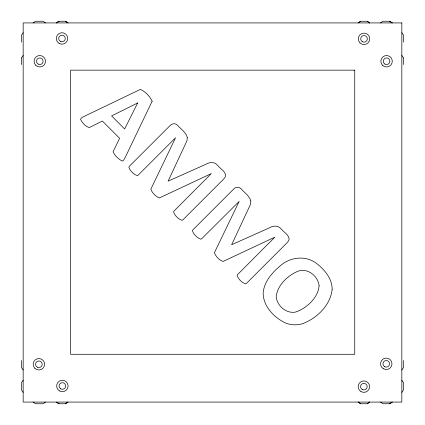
<?xml version="1.0" encoding="UTF-8"?>
<svg xmlns="http://www.w3.org/2000/svg" width="425" height="425" viewBox="0 0 425 425"><rect width="100%" height="100%" fill="white"/><g stroke="black" fill="none" stroke-linecap="round" stroke-linejoin="round"><path stroke-width="0.64" d="M23.163 32.72L21.489 35.153L21.489 42.144M21.489 57.938L23.163 55.5M23.163 380.242L21.489 382.67L21.489 389.938L23.163 392.365M401.837 369.994L403.511 367.567L403.511 360.517M401.837 392.365L403.511 389.938L403.511 382.67L401.837 380.242M33.161 22.923L35.594 21.25L43.106 21.25L45.539 22.923M56.254 22.923L58.687 21.25L65.678 21.25L68.112 22.923M56.647 22.923L59.08 21.25M358.137 22.923L360.57 21.25L367.338 21.25L369.766 22.923M358.79 22.589L360.735 21.25M380.54 22.923L382.967 21.25L389.874 21.25L392.307 22.923M45.539 402.077L43.106 403.75L35.594 403.75L33.161 402.077M65.285 403.75L67.718 402.077M68.112 402.077L65.678 403.75L58.687 403.75L56.254 402.077M367.168 403.75L369.601 402.077M369.766 402.077L367.338 403.75L360.57 403.75L358.137 402.077M389.571 403.75L391.999 402.077M392.307 402.077L389.874 403.75L382.967 403.75L380.54 402.077M389.571 21.25L391.999 22.923M367.168 21.25L369.601 22.923M65.285 21.25L67.23 22.589M358.307 402.077L360.735 403.75M57.619 402.746L59.08 403.75M401.837 32.72L403.511 35.153L403.511 42.144M401.837 55.5L403.511 57.938M23.163 369.994L21.489 367.567L21.489 360.517M403.511 57.933L403.511 64.536M21.489 57.933L21.489 64.536M187.255 137.296L187.037 140.351L185.528 143.847L168.098 181.162L205.838 164.3C209.498 161.983 214.551 161.633 217.52 165.256C220.023 168.64 224.984 170.792 225.617 175.307L225.117 177.151L223.768 178.962L182.83 219.9L181.996 220.341C178.282 219.114 174.787 215.634 173.565 211.91L173.99 211.055L211.305 173.602L159.417 197.938C155.63 196.509 152.224 192.992 150.843 189.189L175.52 137.812L138.13 175.196L137.296 175.642C133.572 174.399 130.077 170.924 128.849 167.19L129.29 166.356L170.228 125.423C172.114 123.298 175.504 123.064 177.469 125.21C180.837 129.088 185.799 132.106 187.255 137.296M250.803 200.85L250.591 203.904L249.082 207.4L231.652 244.715L269.392 227.853C273.052 225.537 278.099 225.186 281.074 228.809C283.576 232.193 288.538 234.345 289.17 238.855L288.671 240.704L287.321 242.516L246.383 283.448L245.549 283.895C241.83 282.668 238.34 279.188 237.118 275.464L237.543 274.608L274.858 237.155L222.971 261.492C219.183 260.063 215.778 256.546 214.397 252.742L239.142 201.434L201.684 238.749L200.85 239.195C197.126 237.952 193.63 234.478 192.403 230.743L192.844 229.909L233.782 188.976C235.668 186.851 239.057 186.617 241.023 188.758C244.391 192.642 249.353 195.659 250.803 200.85M319.095 285.632C318.352 297.654 306.526 308.348 295.699 312.03C286.503 314.006 277.291 306.016 276.197 297.064C276.951 285.228 288.942 274.141 299.678 270.635C308.863 268.706 318.112 276.622 319.095 285.632M332.148 289.542C330.289 305.437 316.869 318.368 302.372 323.77A25.697 25.697 0 0 1 284.697 322.649C273.588 316.981 263.234 306.181 263.144 293.038C264.09 281.323 272.643 272.085 281.292 264.95C291.136 256.881 305.942 255.414 316.349 263.288C324.583 269.588 332.265 278.609 332.148 289.542M152.139 101.224L125.067 157.728L123.574 160.289L122.172 161.123C118.527 158.971 114.697 155.72 113.103 151.73L119.632 138.311L102.377 121.056L89.277 127.585C85.436 126.538 82.28 122.788 80.527 119.335L81.43 117.932L83.953 116.477L140.351 89.404C145.297 91.513 149.977 96.31 152.139 101.224M137.668 102.946L124.642 128.972L111.61 115.94L137.668 102.946M401.837 22.923L23.163 22.923L23.163 402.077L401.837 402.077L401.837 22.923M354.742 70.157L70.614 70.157L70.614 354.285L354.742 354.285L354.742 70.157M362.387 41.703A3.299 3.299 0 0 0 367.338 38.845A3.299 3.299 0 0 0 362.387 35.987A3.299 3.299 0 0 0 362.387 41.703M359.986 42.898A5.732 5.732 0 0 0 369.569 40.327A5.732 5.732 0 0 0 362.552 33.309A5.732 5.732 0 0 0 359.986 42.898M384.928 64.095A3.299 3.299 0 0 0 389.874 61.237A3.299 3.299 0 0 0 384.928 58.384A3.299 3.299 0 0 0 384.928 64.095M382.527 65.291A5.732 5.732 0 0 0 392.11 62.725A5.732 5.732 0 0 0 385.092 55.702A5.732 5.732 0 0 0 382.527 65.291M60.334 41.305A3.299 3.299 0 0 0 65.285 38.452A3.299 3.299 0 0 0 60.334 35.594A3.299 3.299 0 0 0 60.334 41.305M59.123 43.414A5.732 5.732 0 0 0 67.718 38.452A5.732 5.732 0 0 0 59.123 33.485A5.732 5.732 0 0 0 59.123 43.414M38.154 64.09A3.299 3.299 0 0 0 43.106 61.232A3.299 3.299 0 0 0 38.154 58.374A3.299 3.299 0 0 0 38.154 64.09M35.753 65.285A5.732 5.732 0 0 0 45.342 62.714A5.732 5.732 0 0 0 38.324 55.696A5.732 5.732 0 0 0 35.753 65.285M60.727 388.827A3.299 3.299 0 0 0 65.678 385.969A3.299 3.299 0 0 0 60.727 383.116A3.299 3.299 0 0 0 60.727 388.827M59.516 390.936A5.732 5.732 0 0 0 68.112 385.969A5.732 5.732 0 0 0 59.516 381.007A5.732 5.732 0 0 0 59.516 390.936M37.241 367.126A3.299 3.299 0 0 0 42.192 364.267A3.299 3.299 0 0 0 37.241 361.409A3.299 3.299 0 0 0 37.241 367.126M34.839 368.316A5.732 5.732 0 0 0 44.428 365.75A5.732 5.732 0 0 0 37.411 358.732A5.732 5.732 0 0 0 34.839 368.316M362.222 389.491A3.299 3.299 0 0 0 367.168 386.638A3.299 3.299 0 0 0 362.222 383.78A3.299 3.299 0 0 0 362.222 389.491M361.006 391.6A5.732 5.732 0 0 0 369.601 386.638A5.732 5.732 0 0 0 361.006 381.677A5.732 5.732 0 0 0 361.006 391.6M384.62 366.674A3.299 3.299 0 0 0 389.571 363.816A3.299 3.299 0 0 0 384.62 360.958A3.299 3.299 0 0 0 384.62 366.674M383.403 368.778A5.732 5.732 0 0 0 391.999 363.816A5.732 5.732 0 0 0 383.403 358.854A5.732 5.732 0 0 0 383.403 368.778"/></g></svg>
